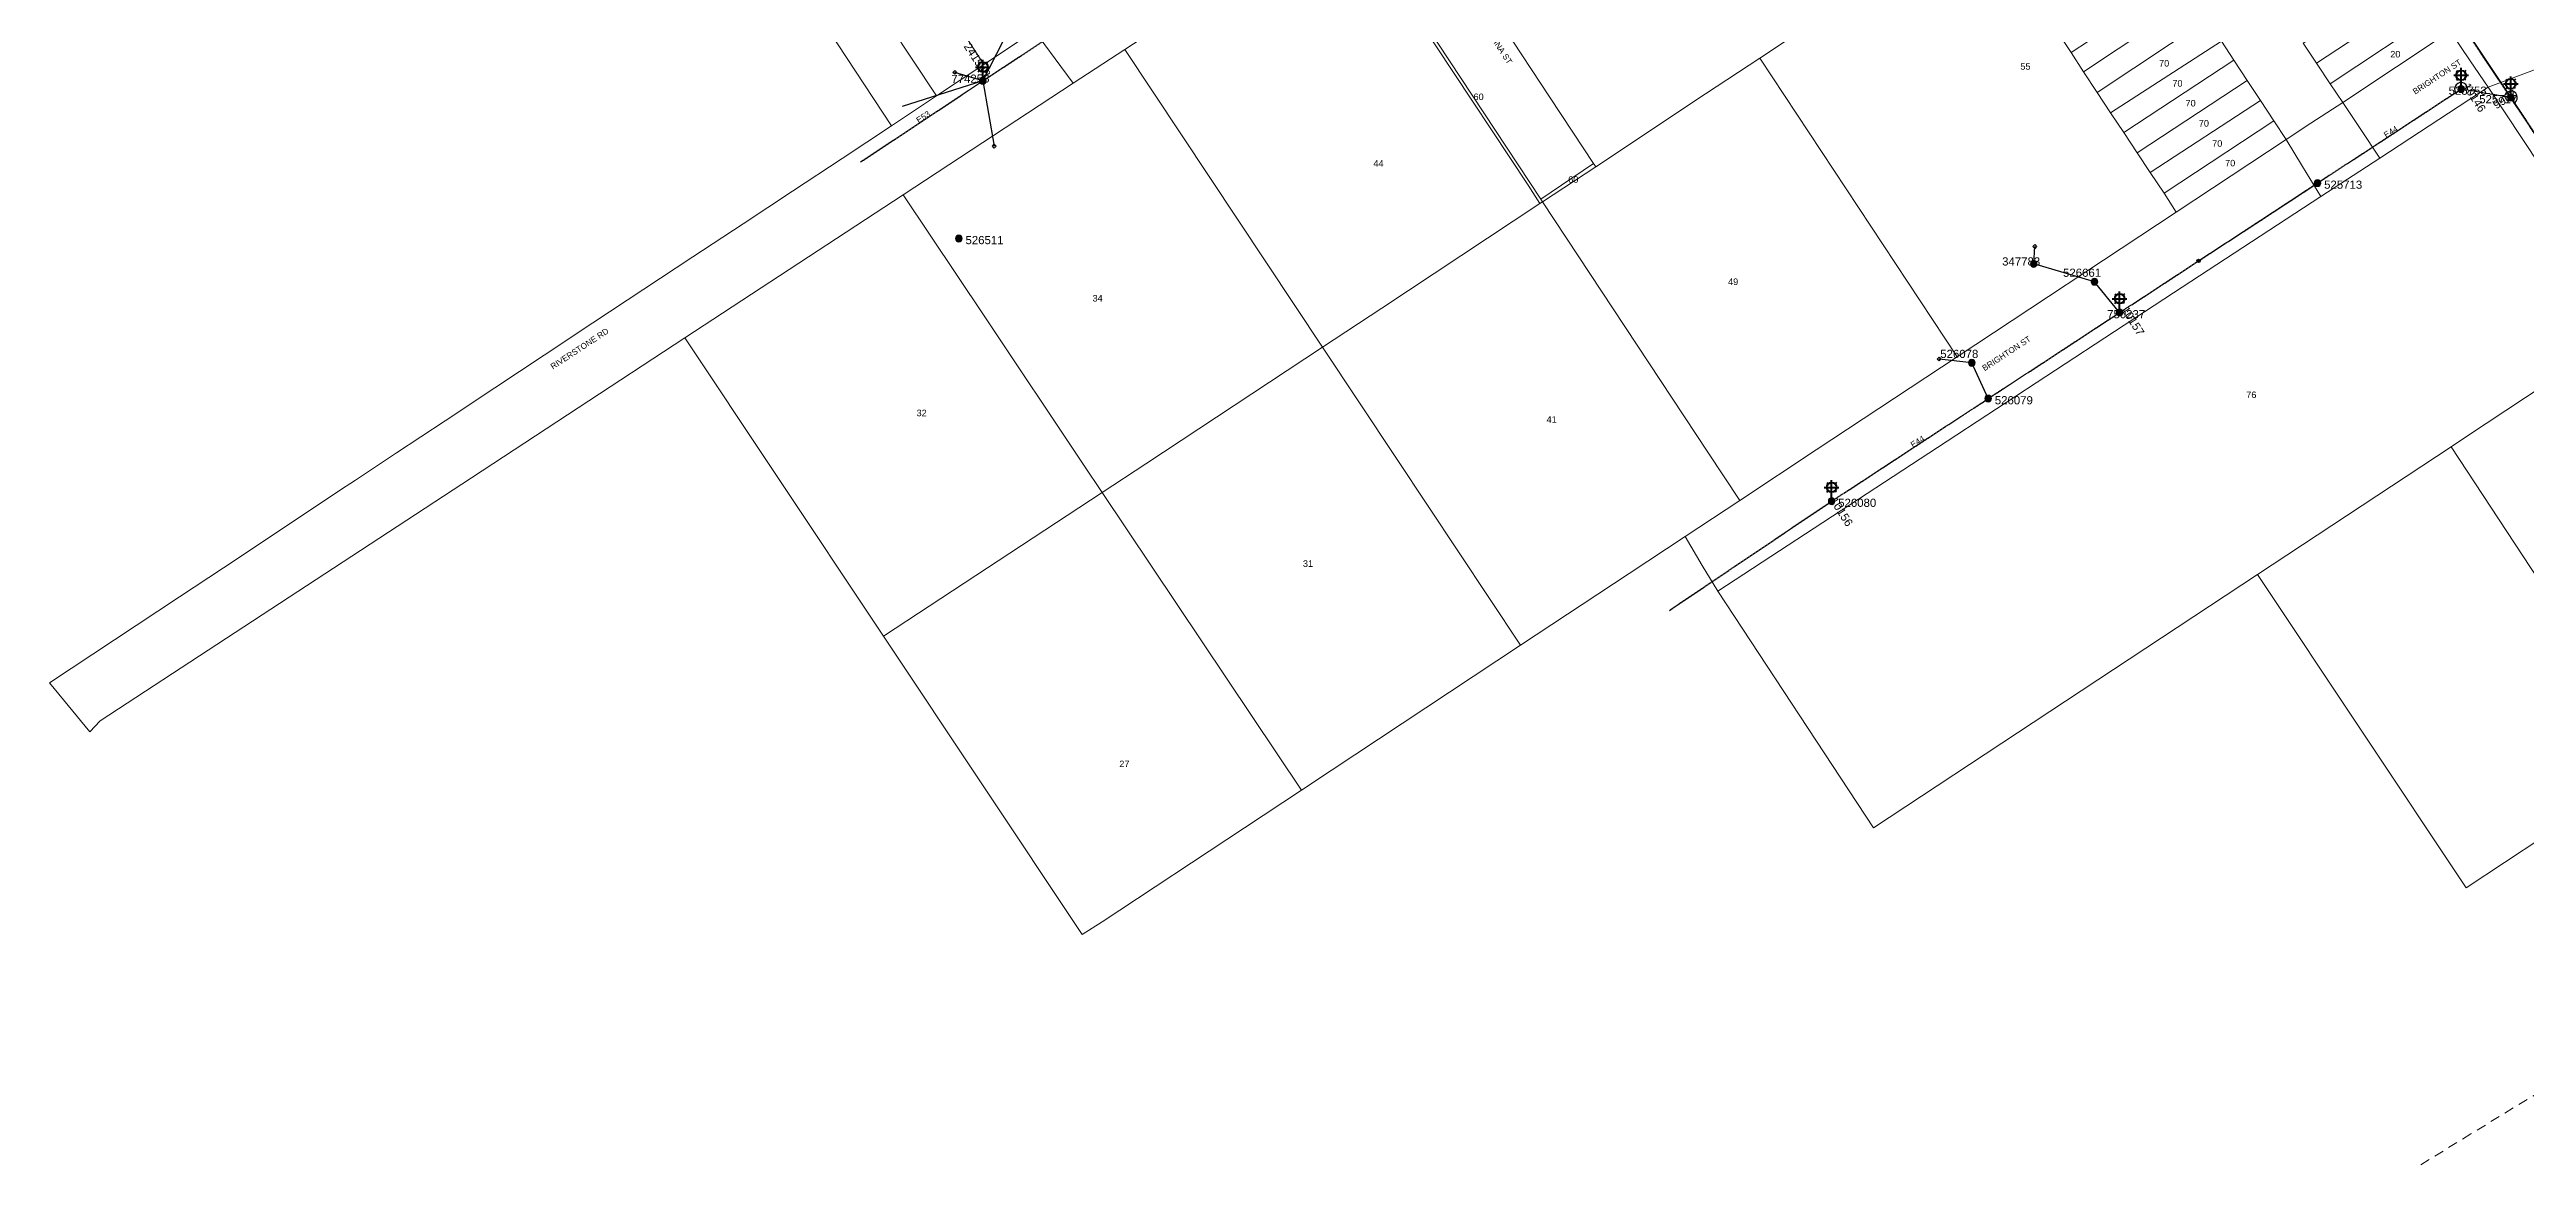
# Model space of a CAD drawing. Header units: metres. Extents: x 302064 to 305578, y 6265466 to 6271990.
# Drawn here: x 302064 to 302822, y 6270415 to 6270754 of the extents above; entities that cross this region are included whole.
import ezdxf
from ezdxf.enums import TextEntityAlignment as Align

# ---------------------------------------------------------------- set-up
doc = ezdxf.new("R2010")
doc.units = ezdxf.units.M
doc.linetypes.add('Cable Exist OH', pattern=[1, 1, 0])
doc.linetypes.add('Dash', pattern=[5, 3, -2])
doc.layers.get('0').update_dxf_attribs({"color": 6})
for name, color, linetype in [('_User_LV_Exist', 7, 'Continuous'), ('Equip_LV_EXT', 7, 'Continuous'), ('Equip_SP_SL_EXT', 7, 'Continuous'), ('Mains_HV_EXT', 1, 'Continuous'), ('Mains_LV_EXT', 5, 'Continuous'), ('Mains_SL_EXT', 3, 'Continuous'), ('Services_SP_EXT', 7, 'Continuous'), ('SupportsOH_SP_TR_HV_LV_SL_EXT', 7, 'Continuous')]:
    doc.layers.add(name, color=color, linetype=linetype)
for name, color, linetype, lineweight in [('Cadastre Easements_SP_EXT', 9, 'Continuous', 5), ('Cadastre Land Parcels_SP_EXT', 7, 'Continuous', 5), ('Cadastre Roads_SP_EXT', 9, 'Continuous', 5)]:
    doc.layers.add(name, color=color, linetype=linetype, lineweight=lineweight)
doc.styles.add('iecARIAL', font='arial.ttf', dxfattribs={"height": 2})
doc.styles.add('POLE_LABEL', font='arial.ttf')
doc.styles.get("Standard").update_dxf_attribs({"font": 'arial.ttf'})

# ---------------------------------------------------------------- blocks, each defined once
blk = doc.blocks.new('SL_LANTERN_EXT')
at = {"lineweight": 40}
for p, q in [((-2.25, 4.22), (2.25, 4.22)), ((-1.46, 5.68), (-1.06, 5.28)), ((-1.46, 2.76), (-1.06, 3.16)), ((0, 1.97), (0, 6.47)), ((0, 0), (0, 2.72)), ((1.46, 5.68), (1.06, 5.28)), ((1.46, 2.76), (1.06, 3.16))]:
    blk.add_line(p, q, dxfattribs=at)
blk.add_circle((0, 4.22), 1.5, dxfattribs=at)
at = {"style": 'iecARIAL', "flags": 8}
blk.add_attdef('ASSET_NUM', (1.5, 1.5), '', height=2.5, dxfattribs=at)
for tag, p, height, flags in [('OPERATING_VOLTAGE', (0.98, -1.65), 0.2, 9), ('ORIENTATION', (0.98, -1.85), 0.2, 9), ('OWNED_BY', (0.98, -2.05), 0.2, 9), ('STATE', (0.98, -2.25), 0.2, 9), ('CONSTRUCTED_VOLTAGE', (0.98, -0.65), 0.2, 9), ('CONTROL_TYPE', (0.98, -0.85), 0.2, 9), ('LANTERN_PURPOSE', (0.98, -1.05), 0.2, 9), ('LANTERN_TYPE', (0.98, -1.25), 0.2, 9), ('NO_PHASES', (0.98, -1.45), 0.2, 9), ('USAGE', (0.98, -2.45), 0.2, 9), ('CEXIST', (0.98, -2.65), 0.2, 9), ('CNEW', (0.98, -2.85), 0.2, 9), ('CNUMBER', (0.98, -3.05), 0.2, 9), ('CREMOVE', (0.98, -3.25), 0.2, 9), ('CREPLACE', (0.98, -3.45), 0.2, 9), ('LKINGHEIGHT', (0.98, -3.65), 0.2, 9), ('LBRACKET', (0.98, -3.85), 0.2, 9), ('LBRACKETVOCAB', (0.98, -4.05), 0.2, 9), ('LCATEGORY', (0.98, -4.25), 0.2, 9), ('LCHARGE1', (0.98, -4.45), 0.2, 9), ('LCHARGE1PERCENT', (0.98, -4.65), 0.2, 9), ('LCHARGE2', (0.98, -4.85), 0.2, 9), ('LCHARGE2PERCENT', (0.98, -5.05), 0.2, 9), ('LCHARGE3', (0.98, -5.25), 0.2, 9), ('LCHARGE3PERCENT', (0.98, -5.45), 0.2, 9), ('LEXIST', (0.98, -5.65), 0.2, 9), ('LLAMP', (0.98, -5.85), 0.2, 9), ('LLAMPVOCAB', (0.98, -6.05), 0.2, 9), ('LMAST', (0.98, -6.25), 0.2, 9), ('LMASTVOCAB', (0.98, -6.45), 0.2, 9), ('LNEW', (0.98, -6.65), 0.2, 9), ('LANTNUMBER', (0.98, -6.85), 0.2, 9), ('LOUTREACH', (0.98, -7.25), 0.2, 9), ('LOUTREACHVOCAB', (0.98, -7.45), 0.2, 9), ('LRATECODE', (0.98, -7.65), 0.2, 9), ('LNUMBER', (2.18, -3.25), 2.5, 8), ('STREETNAME', (0.98, -9.25), 0.2, 9), ('SUBURB', (0.98, -9.45), 0.2, 1), ('LREMOVE', (0.98, -7.85), 0.2, 9), ('LREPLACE', (0.98, -8.05), 0.2, 9), ('LTYPE', (0.98, -8.25), 0.2, 9), ('LTYPEVOCAB', (0.98, -8.45), 0.2, 9), ('LEGEND', (0.98, -8.65), 0.2, 9), ('LOCATION', (0.98, -8.85), 0.2, 9), ('NOTES', (0.98, -9.05), 0.2, 9)]:
    blk.add_attdef(tag, p, '', height=height, dxfattribs=dict(flags=flags))
blk = doc.blocks.new('CCP_EXT')
blk.add_wipeout([(0, 0.57), (0.57, 0), (0, -0.57), (-0.57, 0)])
blk.add_lwpolyline([(-0.57, 0), (0, 0.57), (0.57, 0), (0, -0.57), (-0.57, 0)])
at = {"flags": 1}
blk.add_attdef('Z', (0, 0), '', height=0.2, dxfattribs=at)
at = {"flags": 9}
for tag, p in [('CCP_TYPE', (0, 0)), ('CONSTRUCTED_VOLTAGE', (0, -0.2)), ('OPERATING_VOLTAGE', (0, -0.6)), ('ORIENTATION', (0, -0.8)), ('OWNED_BY', (0, -1)), ('STATE', (0, -1.8)), ('NO_PHASES', (0, -0.4)), ('USAGE', (0, -1.2)), ('LEGEND', (0, -1.4)), ('LIFE_SUPPORT', (0, -1.6)), ('NOTES', (0, -2))]:
    blk.add_attdef(tag, text='', height=0.2, dxfattribs=at).set_placement(p, align=Align.MIDDLE_LEFT)
blk = doc.blocks.new('POLE_EXT')
blk.add_hatch(color=256).paths.add_polyline_path([(-1, 0, 1), (1, 0, 1)])
blk.add_lwpolyline([(-1, 0, 1), (1, 0, 1)], format="xyb", close=True)
for tag, height, flags, p in [('pNumber', 2.5, 8, (-17.84, 2.07)), ('OWNED_BY', 0.2, 9, (1.35, -0.4)), ('SPECIAL_USE', 0.2, 9, (1.35, -0.8)), ('STATE', 0.2, 9, (1.35, -1)), ('cLV', 0.2, 9, (1.35, -1.4)), ('hDepth', 0.2, 9, (1.35, -1.6)), ('hDia', 0.2, 9, (1.35, -1.8)), ('cHV', 0.2, 9, (1.35, -2)), ('cLinedev', 0.2, 9, (1.35, -3.4)), ('pExisting', 0.2, 9, (1.35, -3.8)), ('pFooting', 0.2, 9, (1.35, -4.4)), ('pNew', 0.2, 9, (1.35, -4.6)), ('pRelocate', 0.2, 9, (1.35, -5)), ('pRemove', 0.2, 9, (1.35, -5.2)), ('pReplace', 0.2, 9, (1.35, -5.4)), ('pStay', 0.2, 9, (1.35, -5.6)), ('pType', 0.2, 9, (1.35, -5.8)), ('cspan', 0.2, 9, (1.35, -6)), ('STREETNAME', 0.2, 9, (1.35, -6.2)), ('SUBURB', 0.2, 9, (1.35, -6.4)), ('OPERATED_BY', 0.2, 9, (1.36, -7.01)), ('PARENT', 0.2, 9, (1.35, -0.6)), ('USAGE', 0.2, 9, (1.35, -1.2)), ('LBRACKET', 0.2, 9, (1.35, -2.2)), ('LExisting', 0.2, 9, (1.35, -2.4)), ('LANTNUMBER', 0.2, 9, (1.35, -2.6)), ('LOther', 0.2, 9, (1.35, -2.8)), ('LRemove', 0.2, 9, (1.35, -3)), ('LEGEND', 0.2, 9, (1.35, -3.2)), ('LOCATION', 0.2, 9, (1.35, -3.6)), ('PFNUMBER', 0.2, 9, (1.35, -4)), ('NEWPFNUMBER', 0.2, 9, (1.35, -4.2)), ('NOTES', 0.2, 9, (1.35, -6.6)), ('MAINTAINED_BY', 0.2, 9, (1.36, -6.81))]:
    blk.add_attdef(tag, text='', height=height, dxfattribs=dict(flags=flags)).set_placement(p, align=Align.MIDDLE_LEFT)
at = {"style": 'POLE_LABEL'}
for tag, height, flags, p in [('STRUCTURE_PLANT_NUMBER', 0.2, 9, (1.35, 0.03)), ('ASSET_NUM', 2.5, 8, (2, 2)), ('STREET_CODE', 0.2, 9, (1.35, -0.2))]:
    blk.add_attdef(tag, text='', height=height, dxfattribs=dict(at, flags=flags)).set_placement(p, align=Align.MIDDLE_LEFT)
at = {"flags": 1}
blk.add_attdef('Z', (1.35, -7.33), '', height=0.2, dxfattribs=at)
blk = doc.blocks.new('CONNECTOR_NODE_EXT')
h = blk.add_hatch(color=256)
edge = h.paths.add_edge_path()
edge.add_arc((0, 0), 0.5, 0, 360)
blk.add_circle((0, 0), 0.5)
at = {"flags": 1}
blk.add_attdef('Z', (0, 0), '', height=0.2, dxfattribs=at)
at = {"flags": 9}
for tag, p in [('CONNECTOR_TYPE', (0, 0)), ('CONSTRUCTED_VOLTAGE', (0, -0.2)), ('OPERATING_VOLTAGE', (0, -0.6)), ('ORIENTATION', (0, -0.8)), ('SUBTYPE', (0, -1)), ('NO_PHASES', (0, -0.4)), ('USAGE', (0, -1.2)), ('NOTES', (0, -1.4))]:
    blk.add_attdef(tag, text='', height=0.2, dxfattribs=at).set_placement(p, align=Align.MIDDLE_LEFT)

msp = doc.modelspace()

# ---------------------------------------------------------------- linework, layer by layer
at = {"layer": '_User_LV_Exist', "linetype": 'Cable Exist OH'}
for points in [[(302817.364, 6270739.772), (302778.291, 6270798.269)], [(302349.938, 6270744.904), (302381.501, 6270765.64)], [(302721.857, 6270689.81), (302758.259, 6270713.635), (302802.175, 6270742.39)], [(302817.364, 6270739.772), (302802.175, 6270742.39)], [(302817.364, 6270739.772), (302832.763, 6270716.516)], [(302697.704, 6270674.003), (302721.857, 6270689.81)], [(302657.505, 6270647.67), (302697.704, 6270674.003)], [(302609.599, 6270616.288), (302657.505, 6270647.67)], [(302559.945, 6270582.855), (302609.599, 6270616.288)]]:
    msp.add_lwpolyline(points, dxfattribs=at)
at = {"layer": '_User_LV_Exist', "linetype": 'Continuous'}
for points in [[(302804.146, 6270742.051, 1.4683938), (302800.501, 6270741.295)], [(302818.604, 6270738.201, 1.4553365), (302815.393, 6270740.112)]]:
    msp.add_lwpolyline(points, format="xyb", dxfattribs=at)
at = {"layer": 'Cadastre Easements_SP_EXT', "linetype": 'Dash'}
msp.add_lwpolyline([(302838.179, 6270371.362), (302923.911, 6270423.653), (303009.802, 6270476.04), (303095.366, 6270528.226), (303133.328, 6270551.379), (303181.093, 6270580.509), (303181.216, 6270580.591), (303181.506, 6270580.768), (303267.576, 6270633.112), (303259.575, 6270645.446), (303233.915, 6270685.005), (303166.163, 6270643.525), (303148.145, 6270632.453), (303147.677, 6270632.166), (303131.865, 6270622.457), (303061.809, 6270579.622), (302976.527, 6270527.475), (302890.642, 6270474.959), (302805.168, 6270422.691), (302726.088, 6270373.879), (302720.197, 6270370.246), (302753.447, 6270319.746), (302838.179, 6270371.362)], close=True, dxfattribs=at)
at = {"layer": 'Cadastre Land Parcels_SP_EXT', "linetype": 'Continuous'}
for points in [[(302596.752, 6270757.904), (302536.36, 6270849.122), (302521.671, 6270839.439), (302510.552, 6270832.095), (302499.456, 6270824.77), (302488.402, 6270817.479), (302477.042, 6270809.951), (302502.126, 6270771.995), (302509.274, 6270761.214), (302523.322, 6270739.96), (302530.407, 6270729.246), (302536.791, 6270719.591), (302537.425, 6270718.609), (302571.016, 6270740.923), (302587.585, 6270751.842), (302596.752, 6270757.904)], [(302520.321, 6270707.353), (302516.746, 6270712.961), (302460.23, 6270798.313), (302393.382, 6270754.484), (302453.885, 6270663.368), (302471.976, 6270675.345), (302520.321, 6270707.353)], [(302520.664, 6270708.72), (302461.139, 6270798.863), (302460.23, 6270798.313), (302516.746, 6270712.961), (302520.321, 6270707.353), (302521.142, 6270707.9), (302520.664, 6270708.72)], [(302658.26, 6270790.444), (302654.712, 6270796.07), (302621.106, 6270773.955), (302604.142, 6270762.782), (302596.752, 6270757.904), (302587.585, 6270751.842), (302647.997, 6270660.429), (302715.031, 6270704.752), (302711.28, 6270710.504), (302707.029, 6270716.821), (302703.085, 6270722.827), (302698.941, 6270729.093), (302694.919, 6270735.082), (302690.858, 6270741.31), (302686.613, 6270747.688), (302682.862, 6270753.578), (302678.769, 6270759.699), (302674.595, 6270765.71), (302670.363, 6270772.067), (302666.627, 6270777.817), (302662.489, 6270784.144), (302658.26, 6270790.444)], [(302365.74, 6270760.182), (302347.822, 6270787.648), (302332.562, 6270777.358), (302350.228, 6270749.886), (302365.74, 6270760.182)], [(302350.228, 6270749.886), (302332.562, 6270777.358), (302314.233, 6270772.889), (302335.732, 6270740.288), (302350.228, 6270749.886)], [(302716.48, 6270775.736), (302712.471, 6270781.798), (302678.769, 6270759.699), (302682.862, 6270753.578), (302716.48, 6270775.736)], [(302790.884, 6270772.059), (302786.788, 6270778.246), (302753.866, 6270756.393), (302757.946, 6270750.287), (302790.884, 6270772.059)], [(302335.732, 6270740.288), (302314.233, 6270772.889), (302307.338, 6270771.257), (302297.198, 6270768.779), (302321.997, 6270731.141), (302335.732, 6270740.288)], [(302720.304, 6270769.964), (302716.48, 6270775.736), (302682.862, 6270753.578), (302686.613, 6270747.688), (302718.439, 6270768.733), (302720.304, 6270769.964)], [(302724.456, 6270763.68), (302720.304, 6270769.964), (302718.439, 6270768.733), (302686.613, 6270747.688), (302690.858, 6270741.31), (302724.456, 6270763.68)], [(302795.04, 6270765.849), (302790.884, 6270772.059), (302757.946, 6270750.287), (302762.147, 6270743.998), (302795.04, 6270765.849)], [(302728.83, 6270757.057), (302724.456, 6270763.68), (302690.858, 6270741.31), (302694.919, 6270735.082), (302728.83, 6270757.057)], [(302798.857, 6270760.067), (302795.04, 6270765.849), (302762.147, 6270743.998), (302765.944, 6270738.315), (302798.857, 6270760.067)], [(302380.862, 6270627.329), (302386.452, 6270618.967), (302399.744, 6270627.718), (302453.885, 6270663.368), (302393.382, 6270754.484), (302377.608, 6270744.149), (302325.569, 6270710.054), (302350.357, 6270672.967), (302380.862, 6270627.329)], [(302698.941, 6270729.093), (302732.653, 6270751.267), (302728.83, 6270757.057), (302694.919, 6270735.082), (302698.941, 6270729.093)], [(302647.997, 6270660.429), (302587.585, 6270751.842), (302571.016, 6270740.923), (302537.425, 6270718.609), (302521.142, 6270707.9), (302571.709, 6270631.275), (302581.475, 6270616.474), (302604.905, 6270631.956), (302647.997, 6270660.429)], [(302736.77, 6270745.041), (302732.653, 6270751.267), (302698.941, 6270729.093), (302703.085, 6270722.827), (302736.77, 6270745.041)], [(302857.678, 6270671.633), (302810.424, 6270743.001), (302777.262, 6270721.288), (302759.224, 6270709.476), (302714.199, 6270680.017), (302641.999, 6270632.721), (302574.796, 6270588.698), (302622.427, 6270516.377), (302739.912, 6270593.898), (302799.095, 6270632.948), (302803.805, 6270636.059), (302857.678, 6270671.633)], [(302740.815, 6270738.926), (302736.77, 6270745.041), (302703.085, 6270722.827), (302707.029, 6270716.821), (302740.815, 6270738.926)], [(302744.91, 6270732.701), (302740.815, 6270738.926), (302707.029, 6270716.821), (302711.28, 6270710.503), (302744.91, 6270732.701)], [(302748.68, 6270726.953), (302744.91, 6270732.701), (302711.28, 6270710.503), (302715.031, 6270704.752), (302748.68, 6270726.953)], [(302521.142, 6270707.9), (302537.425, 6270718.609), (302536.791, 6270719.591), (302520.664, 6270708.72), (302521.142, 6270707.9)], [(302286.029, 6270625.368), (302319.561, 6270574.987), (302386.452, 6270618.967), (302380.862, 6270627.329), (302350.357, 6270672.967), (302325.569, 6270710.054), (302258.807, 6270666.269), (302286.029, 6270625.368)], [(302571.709, 6270631.275), (302521.142, 6270707.9), (302520.321, 6270707.353), (302471.976, 6270675.345), (302453.885, 6270663.368), (302476.513, 6270629.305), (302514.454, 6270572.191), (302547.673, 6270594.139), (302564.765, 6270605.433), (302581.475, 6270616.474), (302571.709, 6270631.275)], [(302921.204, 6270575.655), (302880.181, 6270637.634), (302857.678, 6270671.633), (302803.805, 6270636.059), (302799.095, 6270632.948), (302862.305, 6270536.75), (302921.204, 6270575.655)], [(302399.744, 6270627.718), (302386.452, 6270618.967), (302447.37, 6270527.857), (302456.492, 6270533.886), (302514.454, 6270572.191), (302476.513, 6270629.305), (302453.885, 6270663.368), (302399.744, 6270627.718)], [(302862.305, 6270536.75), (302799.095, 6270632.948), (302739.912, 6270593.898), (302803.71, 6270497.977), (302862.305, 6270536.75)], [(302447.37, 6270527.857), (302386.452, 6270618.967), (302319.561, 6270574.987), (302380.322, 6270483.664), (302386.398, 6270487.545), (302429.981, 6270516.362), (302447.37, 6270527.857)]]:
    msp.add_lwpolyline(points, close=True, dxfattribs=at)
at = {"layer": 'Cadastre Roads_SP_EXT', "linetype": 'Continuous'}
for points in [[(302536.791, 6270719.591), (302530.407, 6270729.246), (302523.322, 6270739.96), (302509.274, 6270761.214), (302502.126, 6270771.995), (302477.042, 6270809.951), (302470.086, 6270805.101), (302461.139, 6270798.863), (302520.664, 6270708.72), (302536.791, 6270719.591)], [(302810.424, 6270743.001), (302804.983, 6270751.028), (302798.857, 6270760.067), (302765.944, 6270738.315), (302771.275, 6270730.294), (302777.262, 6270721.288), (302810.424, 6270743.001)], [(302935.449, 6270590.738), (302929.325, 6270599.983), (302921.23, 6270612.203), (302914.309, 6270622.652), (302907.387, 6270633.099), (302904.058, 6270638.126), (302900.466, 6270643.548), (302893.024, 6270654.782), (302886.103, 6270665.231), (302879.181, 6270675.679), (302872.26, 6270686.127), (302864.818, 6270697.36), (302857.896, 6270707.81), (302850.975, 6270718.257), (302844.053, 6270728.705), (302835.967, 6270740.912), (302829.834, 6270750.17), (302810.424, 6270743.002), (302857.678, 6270671.633), (302880.181, 6270637.634), (302921.204, 6270575.655), (302935.449, 6270590.738)]]:
    msp.add_lwpolyline(points, close=True, dxfattribs=at)
msp.add_lwpolyline([(302728.83, 6270757.057), (302732.653, 6270751.267), (302736.77, 6270745.041), (302740.815, 6270738.926), (302744.91, 6270732.701), (302748.68, 6270726.953), (302756.201, 6270731.903), (302765.944, 6270738.315), (302762.147, 6270743.998), (302757.946, 6270750.287), (302753.866, 6270756.393)], dxfattribs=at)
at = {"layer": 'Mains_LV_EXT', "linetype": 'Cable Exist OH'}
for points in [[(302817.364, 6270739.772), (302778.291, 6270798.269)], [(302349.938, 6270744.904), (302381.501, 6270765.64)], [(302721.857, 6270689.81), (302758.259, 6270713.635), (302802.175, 6270742.39)], [(302817.364, 6270739.772), (302802.175, 6270742.39)], [(302817.364, 6270739.772), (302832.763, 6270716.516)], [(302697.704, 6270674.003), (302721.857, 6270689.81)], [(302657.505, 6270647.67), (302697.704, 6270674.003)], [(302609.599, 6270616.288), (302657.505, 6270647.67)], [(302559.945, 6270582.855), (302609.599, 6270616.288)]]:
    msp.add_lwpolyline(points, dxfattribs=at)
at = {"layer": 'Mains_LV_EXT', "linetype": 'Continuous'}
for points in [[(302804.146, 6270742.051, 1.4683938), (302800.501, 6270741.295)], [(302818.604, 6270738.201, 1.4553365), (302815.393, 6270740.112)]]:
    msp.add_lwpolyline(points, format="xyb", dxfattribs=at)
at = {"layer": 'Mains_SL_EXT', "linetype": 'Cable Exist OH'}
for points in [[(302817.364, 6270739.772), (302778.291, 6270798.269)], [(302697.704, 6270674.003), (302758.259, 6270713.635), (302802.175, 6270742.39)], [(302817.364, 6270739.772), (302802.175, 6270742.39)], [(302817.364, 6270739.772), (302802.175, 6270742.39)], [(302879.604, 6270645.76), (302859.134, 6270676.686), (302832.763, 6270716.516), (302817.364, 6270739.772)], [(302559.945, 6270582.855), (302609.599, 6270616.288)]]:
    msp.add_lwpolyline(points, dxfattribs=at)
at = {"layer": 'Services_SP_EXT'}
msp.add_lwpolyline([(302349.938, 6270744.904), (302356.369, 6270757.434)], dxfattribs=at)

# ---------------------------------------------------------------- block references
at = {"layer": 'Equip_LV_EXT'}
msp.add_blockref('CONNECTOR_NODE_EXT', (302721.857, 6270689.81), dxfattribs=at)
at = {"layer": 'Equip_SP_SL_EXT'}
ref = msp.add_blockref('SL_LANTERN_EXT', (302349.938, 6270744.904), dxfattribs=at)
ref.add_attrib('ASSET_NUM', '241548', dxfattribs={"layer": '0', "height": 2.5, "rotation": 303.477108, "style": 'iecARIAL'}).set_placement((302351.438, 6270746.404), align=Align.MIDDLE_RIGHT)
ref = msp.add_blockref('SL_LANTERN_EXT', (302802.175, 6270742.39), dxfattribs=at)
ref.add_attrib('ASSET_NUM', '10146', dxfattribs={"layer": '0', "height": 2.5, "rotation": 302.375515, "style": 'iecARIAL'}).set_placement((302803.675, 6270743.89), align=Align.MIDDLE_LEFT)
ref = msp.add_blockref('SL_LANTERN_EXT', (302817.364, 6270739.772), dxfattribs=at)
ref.add_attrib('ASSET_NUM', '9967', dxfattribs={"layer": '0', "height": 2.5, "rotation": 31.519612, "style": 'iecARIAL'}).set_placement((302818.864, 6270741.272), align=Align.MIDDLE_RIGHT)
ref = msp.add_blockref('SL_LANTERN_EXT', (302697.704, 6270674.003), dxfattribs=at)
ref.add_attrib('ASSET_NUM', '10157', dxfattribs={"layer": '0', "height": 2.5, "rotation": 302.23646, "style": 'iecARIAL'}).set_placement((302699.204, 6270675.503), align=Align.MIDDLE_LEFT)
ref = msp.add_blockref('SL_LANTERN_EXT', (302609.599, 6270616.288), dxfattribs=at)
ref.add_attrib('ASSET_NUM', '10156', dxfattribs={"layer": '0', "height": 2.5, "rotation": 302.300285, "style": 'iecARIAL'}).set_placement((302611.099, 6270617.788), align=Align.TOP_LEFT)
at = {"layer": 'SupportsOH_SP_TR_HV_LV_SL_EXT'}
ref = msp.add_blockref('POLE_EXT', (302802.175, 6270742.39), dxfattribs=at)
ref.add_attrib('ASSET_NUM', '525753', dxfattribs={"layer": '0', "height": 2.5, "rotation": 0.013743, "style": 'POLE_LABEL'}).set_placement((302804.175, 6270743.14), align=Align.TOP_CENTER)
ref = msp.add_blockref('POLE_EXT', (302817.364, 6270739.772), dxfattribs=at)
ref.add_attrib('ASSET_NUM', '525717', dxfattribs={"layer": '0', "height": 2.5, "rotation": 359.938092, "style": 'POLE_LABEL'}).set_placement((302819.364, 6270740.522), align=Align.TOP_RIGHT)
ref = msp.add_blockref('POLE_EXT', (302758.259, 6270713.635), dxfattribs=at)
ref.add_attrib('ASSET_NUM', '525713', dxfattribs={"layer": '0', "height": 2.5, "style": 'POLE_LABEL'}).set_placement((302760.259, 6270714.385), align=Align.TOP_LEFT)
ref = msp.add_blockref('POLE_EXT', (302342.612, 6270696.67), dxfattribs=at)
ref.add_attrib('ASSET_NUM', '526511', dxfattribs={"layer": '0', "height": 2.5, "style": 'POLE_LABEL'}).set_placement((302344.612, 6270697.42), align=Align.TOP_LEFT)
ref = msp.add_blockref('POLE_EXT', (302690.039, 6270683.44), dxfattribs=at)
ref.add_attrib('ASSET_NUM', '526661', dxfattribs={"layer": '0', "height": 2.5, "style": 'POLE_LABEL'}).set_placement((302692.039, 6270684.19), align=Align.BOTTOM_RIGHT)
ref = msp.add_blockref('POLE_EXT', (302697.704, 6270674.003), dxfattribs=at)
ref.add_attrib('ASSET_NUM', '750237', dxfattribs={"layer": '0', "height": 2.5, "rotation": 359.99389, "style": 'POLE_LABEL'}).set_placement((302699.704, 6270674.753), align=Align.TOP_CENTER)
ref = msp.add_blockref('POLE_EXT', (302657.505, 6270647.67), dxfattribs=at)
ref.add_attrib('ASSET_NUM', '526079', dxfattribs={"layer": '0', "height": 2.5, "rotation": 359.960249, "style": 'POLE_LABEL'}).set_placement((302659.505, 6270648.42), align=Align.TOP_LEFT)
ref = msp.add_blockref('POLE_EXT', (302609.599, 6270616.288), dxfattribs=at)
ref.add_attrib('ASSET_NUM', '526080', dxfattribs={"layer": '0', "height": 2.5, "style": 'POLE_LABEL'}).set_placement((302611.599, 6270617.038), align=Align.TOP_LEFT)

# ---------------------------------------------------------------- texts
at = {"layer": 'Cadastre Land Parcels_SP_EXT'}
for s, p in [('20', (302780.497, 6270752.057)), ('55', (302667.334, 6270748.31)), ('70', (302709.766, 6270749.282)), ('60', (302500.04, 6270739.018)), ('70', (302713.836, 6270743.125)), ('70', (302717.862, 6270737.057)), ('70', (302721.925, 6270730.904)), ('70', (302726.008, 6270724.738)), ('44', (302469.423, 6270718.637)), ('70', (302729.975, 6270718.727)), ('60', (302529.005, 6270713.705)), ('34', (302383.482, 6270677.38)), ('49', (302577.907, 6270682.426)), ('76', (302736.438, 6270647.829)), ('32', (302329.662, 6270642.277)), ('41', (302522.391, 6270640.278)), ('31', (302447.844, 6270596.185)), ('27', (302391.681, 6270534.897))]:
    msp.add_text(s, height=2, dxfattribs=at).set_placement(p)
at = {"layer": 'Cadastre Roads_SP_EXT'}
for s, rotation, p in [('LAVINA ST', 303.437378, (302503.428, 6270760.516)), ('BRIGHTON ST', 33.338127, (302788.124, 6270740.665)), ('RIVERSTONE RD', 33.369484, (302218.418, 6270656.531)), ('BRIGHTON ST', 33.358604, (302656.399, 6270656.018))]:
    msp.add_text(s, height=1.8, rotation=rotation, dxfattribs=at).set_placement(p)
at = {"layer": 'Mains_LV_EXT'}
for s, rotation, p in [('E53', 33.544772, (302330.302, 6270731.885)), ('E44', 32.119823, (302779.238, 6270727.371)), ('E44', 32.130727, (302634.453, 6270632.569))]:
    msp.add_text(s, height=1.8, rotation=rotation, dxfattribs=at).set_placement(p)

# ---------------------------------------------------------------- next in the draw order: block references
at = {"layer": 'Services_SP_EXT'}
for p in [(302341.365, 6270747.499), (302353.439, 6270724.908), (302671.746, 6270694.206), (302642.447, 6270659.758)]:
    msp.add_blockref('CCP_EXT', p, dxfattribs=at)

# ---------------------------------------------------------------- next in the draw order: block references
for p in [(302341.365, 6270747.499), (302353.439, 6270724.908), (302671.746, 6270694.206), (302642.447, 6270659.758)]:
    msp.add_blockref('CCP_EXT', p, dxfattribs=at)

# ---------------------------------------------------------------- next in the draw order: linework, layer by layer
at = {"layer": '_User_LV_Exist', "linetype": 'Cable Exist OH'}
msp.add_lwpolyline([(302312.483, 6270720.071), (302349.938, 6270744.904)], dxfattribs=at)
at = {"layer": 'Cadastre Roads_SP_EXT', "linetype": 'Continuous'}
for points in [[(302377.608, 6270744.149), (302372.068, 6270751.634), (302365.74, 6270760.182), (302350.228, 6270749.886), (302335.732, 6270740.288), (302321.997, 6270731.141), (302306.864, 6270721.146), (302291.679, 6270711.143), (302276.557, 6270701.148), (302261.252, 6270691.052), (302246.239, 6270681.152), (302230.625, 6270670.827), (302215.701, 6270660.937), (302200.61, 6270650.942), (302185.397, 6270640.869), (302170.568, 6270631.052), (302157.98, 6270622.72), (302155.174, 6270620.863), (302143.621, 6270613.192), (302130.976, 6270604.795), (302117.632, 6270595.927), (302104.21, 6270587.052), (302064.406, 6270560.682), (302070.091, 6270553.741), (302076.697, 6270545.677), (302079.944, 6270549.079), (302165.099, 6270604.865), (302193.467, 6270623.455), (302258.807, 6270666.269), (302325.569, 6270710.054), (302377.608, 6270744.149)], [(302759.224, 6270709.476), (302753.685, 6270718.657), (302748.68, 6270726.953), (302715.031, 6270704.752), (302647.997, 6270660.429), (302604.905, 6270631.956), (302581.475, 6270616.474), (302564.765, 6270605.433), (302570.032, 6270596.646), (302574.796, 6270588.698), (302641.999, 6270632.721), (302714.199, 6270680.017), (302759.224, 6270709.476)]]:
    msp.add_lwpolyline(points, close=True, dxfattribs=at)
at = {"layer": 'Mains_HV_EXT', "linetype": 'Cable Exist OH'}
msp.add_lwpolyline([(302665.771, 6270954.823), (302680.737, 6270945.062), (302702.727, 6270911.96), (302817.364, 6270739.772), (302859.115, 6270676.73)], dxfattribs=at)
at = {"layer": 'Mains_LV_EXT', "linetype": 'Cable Exist OH'}
msp.add_lwpolyline([(302312.483, 6270720.071), (302349.938, 6270744.904)], dxfattribs=at)
at = {"layer": 'Mains_SL_EXT', "linetype": 'Cable Exist OH'}
msp.add_lwpolyline([(302609.599, 6270616.288), (302657.505, 6270647.67), (302697.704, 6270674.003)], dxfattribs=at)
at = {"layer": 'Services_SP_EXT'}
for points in [[(302349.938, 6270744.904), (302341.365, 6270747.499)], [(302349.938, 6270744.904), (302325.198, 6270737.094)], [(302349.938, 6270744.904), (302353.439, 6270724.908)], [(302697.704, 6270674.003), (302690.039, 6270683.44), (302671.41, 6270688.885), (302671.746, 6270694.206)], [(302657.505, 6270647.67), (302652.477, 6270658.604), (302642.447, 6270659.758)]]:
    msp.add_lwpolyline(points, dxfattribs=at)

# ---------------------------------------------------------------- next in the draw order: block references
at = {"layer": 'SupportsOH_SP_TR_HV_LV_SL_EXT'}
ref = msp.add_blockref('POLE_EXT', (302349.938, 6270744.904), dxfattribs=at)
ref.add_attrib('ASSET_NUM', '774258', dxfattribs={"layer": '0', "height": 2.5, "rotation": 1, "style": 'POLE_LABEL'}).set_placement((302351.938, 6270745.654), align=Align.MIDDLE_RIGHT)
ref = msp.add_blockref('POLE_EXT', (302671.41, 6270688.885), dxfattribs=at)
ref.add_attrib('ASSET_NUM', '347783', dxfattribs={"layer": '0', "height": 2.5, "style": 'POLE_LABEL'}).set_placement((302673.41, 6270689.635), align=Align.MIDDLE_RIGHT)
ref = msp.add_blockref('POLE_EXT', (302652.477, 6270658.604), dxfattribs=at)
ref.add_attrib('ASSET_NUM', '526078', dxfattribs={"layer": '0', "height": 2.5, "rotation": 0.013001, "style": 'POLE_LABEL'}).set_placement((302654.477, 6270659.354), align=Align.BOTTOM_RIGHT)

doc.saveas('drawing.dxf')
